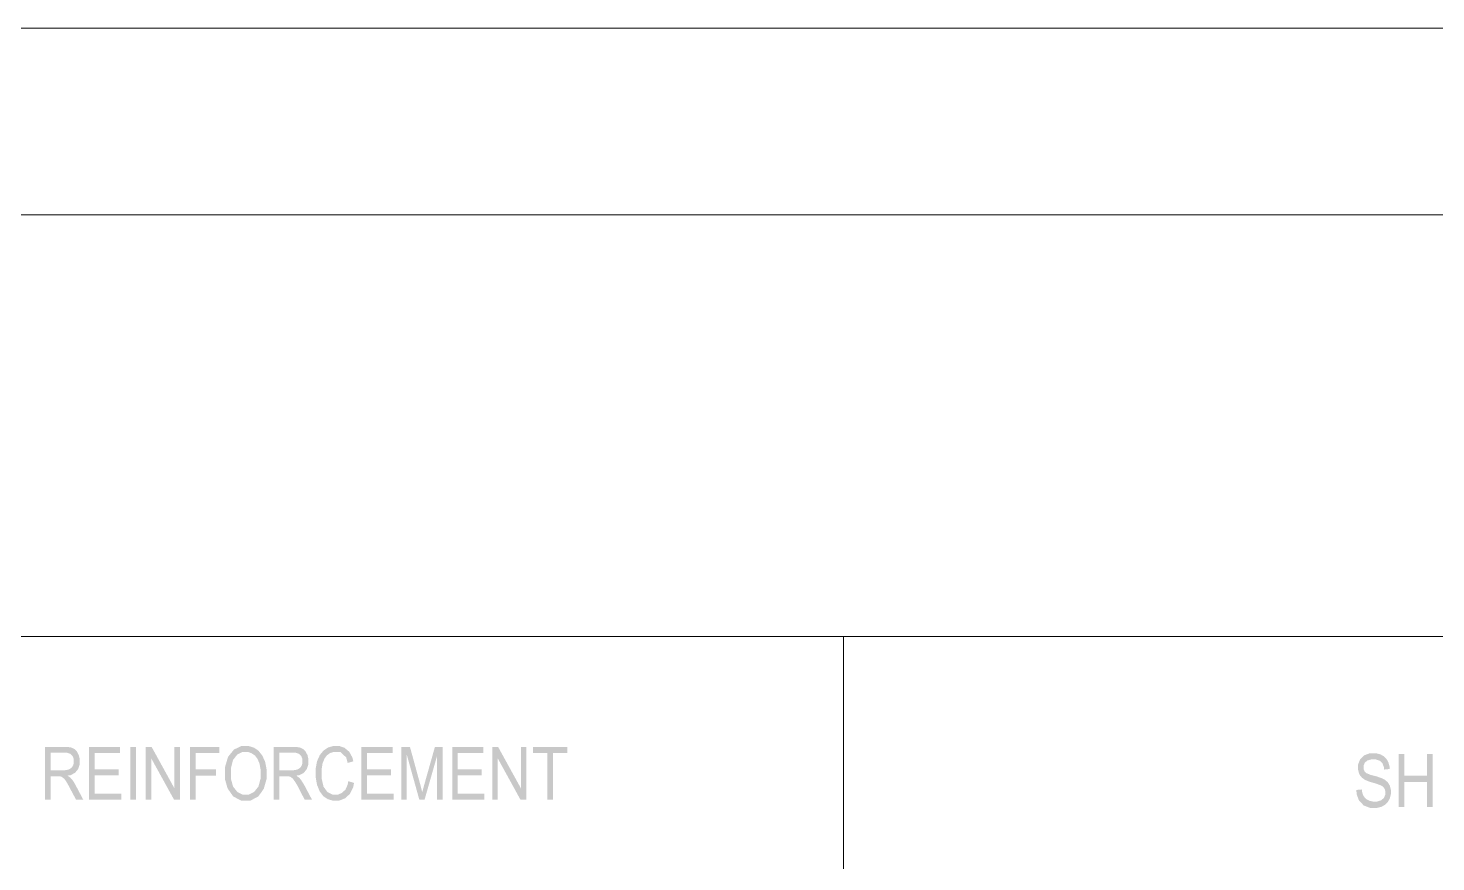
# Model space of a CAD drawing. Header units: millimetres. Extents: x 51.5 to 74.8, y 0.8 to 17.2.
# Drawn here: x 65.561 to 67.652, y 15.981 to 17.22 of the extents above; entities that cross this region are included whole.
import ezdxf

# ---------------------------------------------------------------- set-up
doc = ezdxf.new("R2010")
doc.units = ezdxf.units.MM
doc.layers.add('PDF_Geomertry', color=7, linetype='Continuous')
doc.layers.add('PDF_Solid Fills', color=7, linetype='Continuous')

msp = doc.modelspace()

# ---------------------------------------------------------------- hatches: boundary and pattern name
at = {"layer": 'PDF_Solid Fills', "transparency": 33554559}
h = msp.add_hatch(color=256, dxfattribs=at)
h.paths.add_polyline_path([(65.5865, 16.0736), (65.5865, 16.152), (65.615, 16.152), (65.6194, 16.152), (65.6261, 16.1509), (65.6282, 16.1498), (65.6302, 16.1487), (65.6338, 16.1451), (65.6351, 16.1424), (65.6365, 16.1399), (65.6379, 16.134), (65.6379, 16.1306), (65.6379, 16.1262), (65.6355, 16.119), (65.6333, 16.1162), (65.6309, 16.1134), (65.6243, 16.1099), (65.6198, 16.1093), (65.6216, 16.1081), (65.6243, 16.1061), (65.6252, 16.1049), (65.6272, 16.1026), (65.6305, 16.0976), (65.6319, 16.0949), (65.6432, 16.0736), (65.6325, 16.0736), (65.6238, 16.0898), (65.6213, 16.0947), (65.6176, 16.1011), (65.6163, 16.1027), (65.6151, 16.1044), (65.6126, 16.1066), (65.6113, 16.1073), (65.6102, 16.1079), (65.6069, 16.1084), (65.6047, 16.1084), (65.595, 16.1084), (65.595, 16.0736)])
h.paths.add_polyline_path([(65.595, 16.1174), (65.6133, 16.1174), (65.6163, 16.1174), (65.6208, 16.1181), (65.6225, 16.1188), (65.624, 16.1197), (65.6265, 16.1219), (65.6273, 16.1234), (65.6283, 16.1249), (65.6291, 16.1286), (65.6291, 16.1306), (65.6291, 16.1336), (65.6275, 16.1383), (65.6257, 16.1399), (65.624, 16.1416), (65.6187, 16.1434), (65.6154, 16.1434), (65.595, 16.1434)])
for points in [[(65.6516, 16.0736), (65.6516, 16.152), (65.698, 16.152), (65.698, 16.1427), (65.6601, 16.1427), (65.6601, 16.1188), (65.6957, 16.1188), (65.6957, 16.1095), (65.6601, 16.1095), (65.6601, 16.0827), (65.6995, 16.0827), (65.6995, 16.0736)], [(65.7361, 16.0736), (65.7361, 16.152), (65.7447, 16.152), (65.7786, 16.0904), (65.7786, 16.152), (65.7868, 16.152), (65.7868, 16.0736), (65.778, 16.0736), (65.7441, 16.1351), (65.7441, 16.0736)], [(65.8018, 16.0736), (65.8018, 16.152), (65.8452, 16.152), (65.8452, 16.1427), (65.8102, 16.1427), (65.8102, 16.1184), (65.8405, 16.1184), (65.8405, 16.1093), (65.8102, 16.1093), (65.8102, 16.0736)], [(66.0368, 16.1011), (66.0454, 16.0984), (66.044, 16.0918), (66.039, 16.0819), (66.0354, 16.0787), (66.0319, 16.0755), (66.0233, 16.0722), (66.0182, 16.0722), (66.0137, 16.0722), (66.0061, 16.0744), (66.0029, 16.0766), (65.9997, 16.0787), (65.9944, 16.0858), (65.9925, 16.0905), (65.9904, 16.0954), (65.9884, 16.1068), (65.9884, 16.1133), (65.9884, 16.1198), (65.9904, 16.1308), (65.9925, 16.1352), (65.9944, 16.1397), (66, 16.1465), (66.0034, 16.1488), (66.0069, 16.1511), (66.0145, 16.1533), (66.0188, 16.1533), (66.0236, 16.1533), (66.0315, 16.1505), (66.0348, 16.1476), (66.0383, 16.1447), (66.0429, 16.1362), (66.0443, 16.1305), (66.0359, 16.1281), (66.0337, 16.1363), (66.0251, 16.1445), (66.0187, 16.1445), (66.0155, 16.1445), (66.0098, 16.1429), (66.0075, 16.1412), (66.0051, 16.1395), (66.0013, 16.1344), (66, 16.1309), (65.9986, 16.1274), (65.9972, 16.1187), (65.9972, 16.1133), (65.9972, 16.1052), (66, 16.0931), (66.0027, 16.0891), (66.0057, 16.0851), (66.0132, 16.0811), (66.018, 16.0811), (66.0215, 16.0811), (66.0275, 16.0836), (66.03, 16.0861), (66.0326, 16.0884), (66.0359, 16.0959)], [(66.0561, 16.0736), (66.0561, 16.152), (66.1026, 16.152), (66.1026, 16.1427), (66.0645, 16.1427), (66.0645, 16.1188), (66.1002, 16.1188), (66.1002, 16.1095), (66.0645, 16.1095), (66.0645, 16.0827), (66.1041, 16.0827), (66.1041, 16.0736)], [(66.1157, 16.0736), (66.1157, 16.152), (66.1284, 16.152), (66.1436, 16.0965), (66.1466, 16.0848), (66.1472, 16.087), (66.149, 16.0933), (66.1501, 16.0974), (66.1655, 16.152), (66.1769, 16.152), (66.1769, 16.0736), (66.1688, 16.0736), (66.1688, 16.1391), (66.1501, 16.0736), (66.1423, 16.0736), (66.1237, 16.1404), (66.1237, 16.0736)], [(66.1911, 16.0736), (66.1911, 16.152), (66.2376, 16.152), (66.2376, 16.1427), (66.1995, 16.1427), (66.1995, 16.1188), (66.2351, 16.1188), (66.2351, 16.1095), (66.1995, 16.1095), (66.1995, 16.0827), (66.239, 16.0827), (66.239, 16.0736)], [(66.2505, 16.0736), (66.2505, 16.152), (66.2593, 16.152), (66.2932, 16.0904), (66.2932, 16.152), (66.3012, 16.152), (66.3012, 16.0736), (66.2925, 16.0736), (66.2587, 16.1351), (66.2587, 16.0736)], [(66.3322, 16.0736), (66.3322, 16.1427), (66.3109, 16.1427), (66.3109, 16.152), (66.3619, 16.152), (66.3619, 16.1427), (66.3407, 16.1427), (66.3407, 16.0736)], [(67.5341, 16.088), (67.542, 16.0888), (67.5425, 16.0856), (67.5438, 16.0805), (67.545, 16.0787), (67.5462, 16.0769), (67.5494, 16.074), (67.5515, 16.0729), (67.5536, 16.0719), (67.5584, 16.0708), (67.5611, 16.0708), (67.5648, 16.0708), (67.5708, 16.0726), (67.5729, 16.0744), (67.575, 16.0763), (67.577, 16.0812), (67.577, 16.0841), (67.577, 16.0858), (67.5763, 16.0888), (67.5755, 16.0902), (67.5748, 16.0915), (67.5725, 16.0936), (67.5709, 16.0944), (67.5694, 16.0952), (67.5627, 16.0976), (67.5576, 16.0991), (67.553, 16.1004), (67.5466, 16.1031), (67.5447, 16.1045), (67.5427, 16.1058), (67.5397, 16.1093), (67.5387, 16.1113), (67.5376, 16.1136), (67.5365, 16.1183), (67.5365, 16.1209), (67.5365, 16.1256), (67.5395, 16.1334), (67.5426, 16.1365), (67.5458, 16.1395), (67.554, 16.1426), (67.5593, 16.1426), (67.5629, 16.1426), (67.5691, 16.1411), (67.5718, 16.1397), (67.5745, 16.1383), (67.5787, 16.1343), (67.5801, 16.1316), (67.5816, 16.129), (67.5833, 16.1227), (67.5833, 16.1191), (67.5752, 16.1183), (67.5748, 16.1222), (67.5726, 16.1279), (67.5707, 16.1297), (67.5686, 16.1315), (67.5632, 16.1333), (67.5595, 16.1333), (67.5559, 16.1333), (67.5504, 16.1318), (67.5484, 16.1301), (67.5466, 16.1286), (67.5447, 16.1243), (67.5447, 16.1218), (67.5447, 16.1194), (67.5461, 16.1156), (67.5475, 16.1144), (67.5488, 16.113), (67.5551, 16.1104), (67.56, 16.1091), (67.5648, 16.1079), (67.5715, 16.1055), (67.5734, 16.1047), (67.5763, 16.1031), (67.5808, 16.0993), (67.5823, 16.0968), (67.5838, 16.0943), (67.5852, 16.0884), (67.5852, 16.0851), (67.5852, 16.0816), (67.5837, 16.0755), (67.5822, 16.0727), (67.5805, 16.0699), (67.5762, 16.0658), (67.5736, 16.0643), (67.5708, 16.0629), (67.5643, 16.0613), (67.5605, 16.0613), (67.5545, 16.0613), (67.545, 16.0649), (67.5415, 16.0686), (67.5379, 16.0722), (67.5343, 16.0819)], [(67.5969, 16.0627), (67.5969, 16.1412), (67.6054, 16.1412), (67.6054, 16.109), (67.6388, 16.109), (67.6388, 16.1412), (67.6473, 16.1412), (67.6473, 16.0627), (67.6388, 16.0627), (67.6388, 16.0997), (67.6054, 16.0997), (67.6054, 16.0627)]]:
    msp.add_hatch(color=256, dxfattribs=at).paths.add_polyline_path(points)
h = msp.add_hatch(color=256, dxfattribs=at)
h.paths.add_polyline_path([(65.8537, 16.1118), (65.8537, 16.1218), (65.8582, 16.1372), (65.8626, 16.1426), (65.867, 16.148), (65.878, 16.1533), (65.8845, 16.1533), (65.8888, 16.1533), (65.8966, 16.1509), (65.9001, 16.1486), (65.9036, 16.1461), (65.9091, 16.1391), (65.9112, 16.1345), (65.9133, 16.1299), (65.9154, 16.119), (65.9154, 16.1127), (65.9154, 16.104), (65.9113, 16.0898), (65.9075, 16.0843), (65.903, 16.0783), (65.8916, 16.0722), (65.8845, 16.0722), (65.8775, 16.0722), (65.8659, 16.0784), (65.8616, 16.0845), (65.8576, 16.0902), (65.8537, 16.1038)])
h.paths.add_polyline_path([(65.8625, 16.1116), (65.8625, 16.1044), (65.8657, 16.093), (65.8688, 16.0891), (65.872, 16.0851), (65.8798, 16.0811), (65.8844, 16.0811), (65.8891, 16.0811), (65.897, 16.0851), (65.9002, 16.0891), (65.9034, 16.0931), (65.9066, 16.1051), (65.9066, 16.1129), (65.9066, 16.118), (65.905, 16.127), (65.9033, 16.1311), (65.902, 16.1341), (65.8983, 16.139), (65.8957, 16.1408), (65.8932, 16.1426), (65.8876, 16.1445), (65.8847, 16.1445), (65.8798, 16.1445), (65.8718, 16.1405), (65.8687, 16.1365), (65.8655, 16.1324), (65.8625, 16.1199)])
h = msp.add_hatch(color=256, dxfattribs=at)
h.paths.add_polyline_path([(65.9261, 16.0736), (65.9261, 16.152), (65.9547, 16.152), (65.9591, 16.152), (65.9657, 16.1509), (65.9679, 16.1498), (65.97, 16.1487), (65.9734, 16.1451), (65.9748, 16.1424), (65.9762, 16.1399), (65.9776, 16.134), (65.9776, 16.1306), (65.9776, 16.1262), (65.9752, 16.119), (65.9729, 16.1162), (65.9707, 16.1134), (65.9638, 16.1099), (65.9595, 16.1093), (65.9612, 16.1081), (65.964, 16.1061), (65.965, 16.1049), (65.9668, 16.1026), (65.9701, 16.0976), (65.9716, 16.0949), (65.9829, 16.0736), (65.972, 16.0736), (65.9636, 16.0898), (65.9611, 16.0947), (65.9572, 16.1011), (65.9559, 16.1027), (65.9547, 16.1044), (65.9523, 16.1066), (65.9511, 16.1073), (65.9498, 16.1079), (65.9465, 16.1084), (65.9444, 16.1084), (65.9345, 16.1084), (65.9345, 16.0736)])
h.paths.add_polyline_path([(65.9345, 16.1174), (65.9529, 16.1174), (65.9559, 16.1174), (65.9605, 16.1181), (65.962, 16.1188), (65.9636, 16.1197), (65.9661, 16.1219), (65.967, 16.1234), (65.9679, 16.1249), (65.9688, 16.1286), (65.9688, 16.1306), (65.9688, 16.1336), (65.967, 16.1383), (65.9654, 16.1399), (65.9636, 16.1416), (65.9584, 16.1434), (65.955, 16.1434), (65.9345, 16.1434)])

# ---------------------------------------------------------------- linework, layer by layer
at = {"layer": 'PDF_Geomertry', "lineweight": 0}
for points in [[(51.4723, 0.7526), (74.7593, 0.7526), (74.7593, 17.2198), (51.4723, 17.2198), (51.4723, 0.7526)], [(51.7495, 1.0298), (74.482, 1.0298), (74.482, 16.9426), (51.7495, 16.9426), (51.7495, 1.0298)]]:
    msp.add_lwpolyline(points, close=True, dxfattribs=at)
for points in [[(69.8065, 16.3158), (69.8065, 14.5311), (62.4775, 14.5311), (62.4775, 16.3158), (69.8065, 16.3158), (69.8065, 14.8505), (62.4775, 14.8505)], [(66.7725, 16.3158), (66.7725, 14.5311)]]:
    msp.add_lwpolyline(points, dxfattribs=at)
at = {"layer": 'PDF_Solid Fills', "transparency": 33554559}
msp.add_solid([(65.7129, 16.0736), (65.7129, 16.152), (65.7213, 16.0736), (65.7213, 16.152)], dxfattribs=at)

doc.saveas('drawing.dxf')
